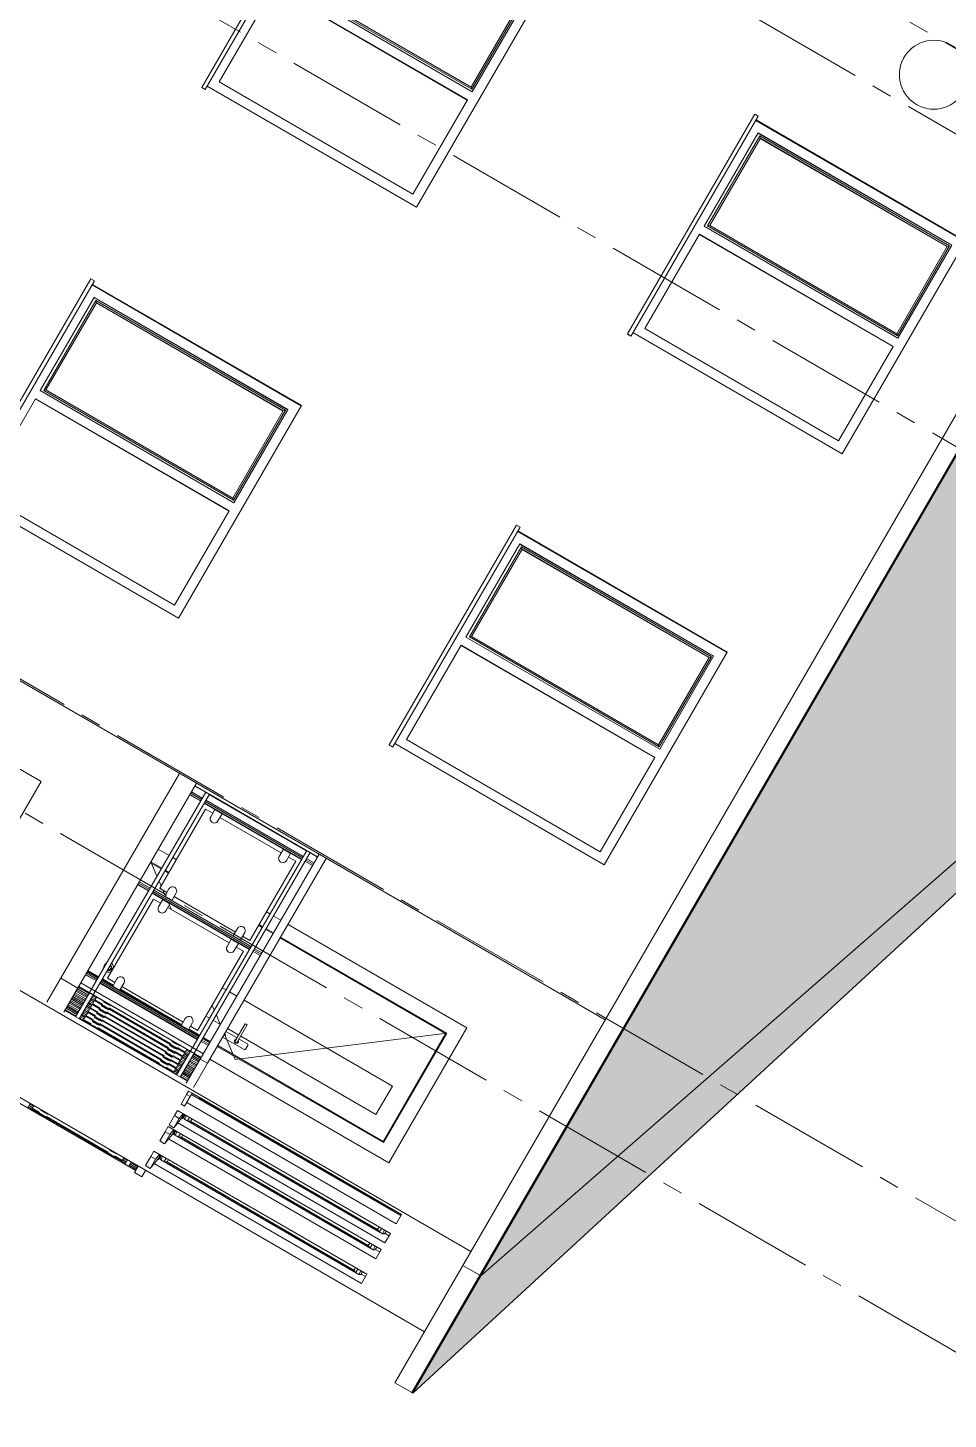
# Model space of a CAD drawing. Header units: millimetres. Extents: x 1373 to 40779, y 1939 to 6439.
# Drawn here: x 4600.5 to 4740.8, y 2396.2 to 2608.4 of the extents above; entities that cross this region are included whole.
import ezdxf

# ---------------------------------------------------------------- set-up
doc = ezdxf.new("R2010")
doc.units = ezdxf.units.MM
doc.linetypes.add('IMPORT-CENTER2', pattern=[112.5, 75, -12.5, 12.5, -12.5])
for name, color, linetype, lineweight in [('A-DOOR', 31, 'Continuous', 18), ('A-DOOR-FRAM', 31, 'Continuous', 18), ('A-FLOR', 192, 'Continuous', 30), ('A-FLOR-HRAL', 11, 'Continuous', 18), ('A-GLAZ', 151, 'Continuous', 18), ('A-ROOF', 132, 'Continuous', 18), ('A-ROOF-PATT', 132, 'Continuous', 18), ('A-WALL', 20, 'Continuous', 9), ('HESAPLAMALAR', 2, 'Continuous', 30), ('S-GRID', 252, 'IMPORT-CENTER2', 5)]:
    doc.layers.add(name, color=color, linetype=linetype, lineweight=lineweight)
doc.layers.add('Çember', color=7, linetype='Continuous')

# ---------------------------------------------------------------- blocks, each defined once
blk = doc.blocks.new('A$C1f4491a2')
at = {"layer": 'A-ROOF-PATT'}
h = blk.add_hatch(dxfattribs=at)
h.set_pattern_fill('FP_119', color=256, style=0, pattern_type=2)
h.set_pattern_definition([(0, (1417.908, 2667.401), (31.777, 9.419), [0.66258, -0.55215, 0.77301, -0.33129, -1.436]), (0, (1417.908, 2667.401), (31.777, 9.419), [-2.319, 0.99388, -0.44172]), (0, (1419.777, 2667.793), (31.777, 9.419), [0.55215, -2.098, 0.44172, -0.66258]), (0, (1418.085, 2666.812), (31.777, 9.419), [0.33129, -3.423]), (18.016, (1417.9084, 2667.40135), (28.02184183, 9.41877813), [29.185, -92.631]), (18.016, (1418.5704, 2667.40135), (28.02184183, 9.41877813), [28.551, -93.265]), (18.016, (1419.1224, 2667.40135), (28.02184183, 9.41877813), [26.647, -95.169]), (18.016, (1418.0854, 2666.81235), (28.02184183, 9.41877813), [29.185, -92.631]), (18.016, (1418.4174, 2666.81235), (28.02184183, 9.41877813), [29.185, -92.631]), (18.016, (1421.2214, 2667.40135), (28.02184183, 9.41877813), [27.916, -93.9])])
h.paths.add_polyline_path([(583.74, 2387.86), (1472.43, 2690.04), (501.08, 2387.86), (580.6, 2387.86)])
h = blk.add_hatch(dxfattribs=at)
h.set_pattern_fill('FP_120', color=256, style=0, pattern_type=2)
h.set_pattern_definition([(0, (1814.931, 2473.292), (63.448, 9.419), [15.226, -12.688, 17.763, -7.613, -32.989]), (0, (1814.931, 2473.292), (63.448, 9.419), [-53.29, 22.838, -10.15]), (0, (1830.104, 2473.684), (63.448, 9.419), [12.688, -48.214, 10.15, -15.226]), (0, (1860.687, 2472.703), (63.448, 9.419), [7.613, -78.666]), (97.621, (1814.931, 2473.292), (-22.82974, 9.41852), [9.107, -28.904]), (97.621, (1830.157, 2473.292), (-22.82974, 9.41852), [8.909, -29.102]), (97.621, (1842.845, 2473.292), (-22.82974, 9.41852), [8.315, -29.696]), (97.621, (1860.687, 2472.703), (-22.82974, 9.41852), [9.107, -28.904]), (97.621, (1868.3, 2472.703), (-22.82974, 9.41852), [9.107, -28.904]), (97.621, (1891.06, 2473.292), (-22.82974, 9.41852), [8.711, -29.3])])
h.paths.add_polyline_path([(1273.17, 2387.86), (1785.24, 2387.86), (1756.07, 2688.03), (1472.43, 2690.04), (583.74, 2387.86), (1174.23, 2387.86)])
at = {"layer": 'A-DOOR'}
for p, q in [((622.83, 2192.24), (701.33, 2295.74)), ((700.83, 2295.24), (624.83, 2295.24)), ((624.83, 2178.68), (624.83, 2295.24)), ((700.83, 2295.24), (700.83, 2178.68)), ((636.83, 2283.24), (636.83, 2187.9)), ((636.83, 2283.24), (656.83, 2283.24)), ((656.83, 2178.68), (656.83, 2283.24)), ((622.83, 2192.24), (632.97, 2178.68)), ((630.83, 2193.77), (630.83, 2178.68)), ((634.16, 2194.43), (631.5, 2194.43)), ((634.83, 2187.91), (634.83, 2193.77)), ((632.84, 2187.94), (632.83, 2187.94)), ((632.83, 2187.94), (632.83, 2187.94)), ((632.83, 2187.94), (632.83, 2187.94)), ((632.83, 2186.54), (632.83, 2186.54)), ((632.83, 2186.54), (632.83, 2186.54)), ((632.83, 2186.54), (632.84, 2186.54)), ((632.85, 2187.94), (632.84, 2187.94)), ((632.84, 2187.94), (632.84, 2187.94)), ((632.84, 2186.54), (632.84, 2186.54)), ((632.84, 2186.54), (632.85, 2186.54)), ((632.86, 2187.94), (632.85, 2187.94)), ((632.85, 2186.54), (632.86, 2186.54)), ((632.87, 2187.94), (632.86, 2187.94)), ((632.86, 2186.54), (632.87, 2186.54)), ((632.88, 2187.94), (632.87, 2187.94)), ((632.87, 2186.54), (632.88, 2186.54)), ((632.9, 2187.94), (632.88, 2187.94)), ((632.88, 2186.54), (632.89, 2186.54)), ((632.89, 2186.54), (632.91, 2186.54)), ((632.91, 2187.94), (632.9, 2187.94)), ((632.93, 2187.94), (632.91, 2187.94)), ((632.91, 2186.54), (632.93, 2186.54)), ((632.95, 2187.94), (632.93, 2187.94)), ((632.93, 2186.54), (632.94, 2186.54)), ((632.94, 2186.54), (632.96, 2186.54)), ((632.97, 2187.94), (632.95, 2187.94)), ((632.96, 2186.54), (632.98, 2186.54)), ((632.99, 2187.94), (632.97, 2187.94)), ((632.98, 2186.54), (633, 2186.54)), ((633.01, 2187.94), (632.99, 2187.94)), ((633, 2186.54), (633.03, 2186.54)), ((633.03, 2187.94), (633.01, 2187.94)), ((633.06, 2187.94), (633.03, 2187.94)), ((633.03, 2186.54), (633.05, 2186.54)), ((633.05, 2186.54), (633.08, 2186.54)), ((633.09, 2187.94), (633.06, 2187.94)), ((633.08, 2186.54), (633.11, 2186.54)), ((633.11, 2187.94), (633.09, 2187.94)), ((633.14, 2187.94), (633.11, 2187.94)), ((633.11, 2186.54), (633.13, 2186.54)), ((633.13, 2186.54), (633.16, 2186.54)), ((633.17, 2187.94), (633.14, 2187.94)), ((633.16, 2186.54), (633.19, 2186.54)), ((633.2, 2187.94), (633.17, 2187.94)), ((633.19, 2186.54), (633.22, 2186.54)), ((633.23, 2187.94), (633.2, 2187.94)), ((633.22, 2186.54), (633.26, 2186.54)), ((633.27, 2187.94), (633.23, 2187.94)), ((633.26, 2186.54), (633.29, 2186.54)), ((633.3, 2187.94), (633.27, 2187.94)), ((633.29, 2186.54), (633.32, 2186.54)), ((633.33, 2187.94), (633.3, 2187.94)), ((633.32, 2186.54), (633.36, 2186.54)), ((633.37, 2187.94), (633.33, 2187.94)), ((633.36, 2186.54), (633.39, 2186.54)), ((633.4, 2187.94), (633.37, 2187.94)), ((633.39, 2186.54), (633.43, 2186.54)), ((633.44, 2187.94), (633.4, 2187.94)), ((633.43, 2186.54), (633.47, 2186.54)), ((633.48, 2187.94), (633.44, 2187.94)), ((633.47, 2186.54), (633.51, 2186.54)), ((633.52, 2187.94), (633.48, 2187.94)), ((633.51, 2186.54), (633.54, 2186.54)), ((633.55, 2187.94), (633.52, 2187.94)), ((633.54, 2186.54), (633.58, 2186.54)), ((633.59, 2187.94), (633.55, 2187.94)), ((633.58, 2186.54), (633.62, 2186.54)), ((633.63, 2187.94), (633.59, 2187.94)), ((633.62, 2186.54), (633.66, 2186.54)), ((633.67, 2187.94), (633.63, 2187.94)), ((633.66, 2186.54), (633.7, 2186.54)), ((633.71, 2187.94), (633.67, 2187.94)), ((633.7, 2186.54), (633.74, 2186.54)), ((633.75, 2187.94), (633.71, 2187.94)), ((633.74, 2186.54), (633.78, 2186.54)), ((633.79, 2187.94), (633.75, 2187.94)), ((633.78, 2186.54), (633.82, 2186.54)), ((633.83, 2187.94), (633.79, 2187.94)), ((633.82, 2186.54), (633.83, 2186.54)), ((644.83, 2187.94), (633.83, 2187.94)), ((633.83, 2186.54), (644.83, 2186.54)), ((634.83, 2178.68), (634.83, 2186.57)), ((636.83, 2186.57), (636.83, 2178.68)), ((644.83, 2187.24), (644.83, 2187.94)), ((644.83, 2186.54), (644.83, 2187.24)), ((624.83, 2168.64), (624.83, 2173.6)), ((636.77, 2173.6), (640.48, 2168.64)), ((636.83, 2173.6), (636.83, 2168.64)), ((656.83, 2168.52), (656.83, 2173.6)), ((700.83, 2173.6), (700.83, 2168.64)), ((624.83, 2158.36), (624.83, 2165.98)), ((636.83, 2165.98), (636.83, 2163.44)), ((642.46, 2165.98), (644.36, 2163.44)), ((656.83, 2163.44), (656.83, 2165.98)), ((700.83, 2165.98), (700.83, 2163.44)), ((624.83, 2110.1), (624.83, 2153.28)), ((624.83, 2097.4), (624.83, 2105.02)), ((682.53, 2112.39), (684.24, 2110.1)), ((685.1, 2108.96), (685.32, 2108.66)), ((687.3, 2106.01), (687.55, 2105.67)), ((688.04, 2105.02), (690.12, 2102.24)), ((691.84, 2099.94), (693.73, 2097.4)), ((700.83, 2099.94), (700.83, 2097.4)), ((624.83, 2087.24), (624.83, 2094.86)), ((695.63, 2094.86), (701.33, 2087.24)), ((700.83, 2094.86), (700.83, 2087.24))]:
    blk.add_line(p, q, dxfattribs=at)
for centre, radius, start, end in [((631.5, 2193.77), 0.668, 90, 180), ((631.5, 2193.77), 0.668, 90, 150), ((634.16, 2193.77), 0.668, 0, 90), ((634.16, 2193.77), 0.668, 30, 90), ((632.83, 2187.24), 1.22, 33.86369, 180), ((632.83, 2187.24), 1.22, 180, 326.13325), ((632.83, 2187.24), 1.22, 195, 225), ((632.83, 2187.24), 1.22, 105, 135), ((632.83, 2187.24), 0.7, 150, 180), ((632.83, 2187.24), 0.7, 180, 210), ((632.83, 2187.24), 1.22, 240, 270), ((632.83, 2187.24), 0.7, 75, 120), ((632.83, 2187.24), 0.7, 240, 285), ((632.83, 2187.24), 1.22, 60, 90), ((632.83, 2187.24), 1.22, 285, 326.13325), ((632.83, 2187.24), 1.22, 33.86369, 45), ((632.83, 2179.07), 0.5, 315, 225), ((632.83, 2097.24), 3, 108.84984, 176.89337), ((632.83, 2097.24), 1.98, 90, 174.85057), ((632.83, 2097.24), 1.5, 90, 173.21177), ((632.83, 2097.24), 1.98, 74.95624, 90), ((632.83, 2097.24), 1.5, 6.78823, 90), ((632.83, 2097.24), 3, 3.10663, 71.15016), ((632.83, 2097.24), 1.98, 29.12526, 59.69802), ((632.83, 2097.24), 3, 234, 270), ((632.83, 2097.24), 3, 270, 306)]:
    blk.add_arc(centre, radius, start, end, dxfattribs=at)
at = {"layer": 'A-DOOR-FRAM'}
for p, q in [((710.33, 2304.74), (615.33, 2304.74)), ((615.33, 2304.74), (615.33, 2178.68)), ((710.33, 2178.68), (710.33, 2304.74)), ((624.33, 2178.68), (624.33, 2295.74)), ((624.33, 2295.74), (701.33, 2295.74)), ((624.83, 2295.24), (624.83, 2178.68)), ((624.83, 2295.24), (700.83, 2295.24)), ((700.83, 2295.24), (700.83, 2178.68)), ((701.33, 2295.74), (701.33, 2178.68)), ((624.33, 2168.64), (624.33, 2173.6)), ((624.83, 2173.6), (624.83, 2168.64)), ((700.83, 2173.6), (700.83, 2168.64)), ((701.33, 2173.6), (701.33, 2168.64)), ((710.33, 2168.64), (710.33, 2173.6)), ((624.33, 2158.36), (624.33, 2165.98)), ((624.83, 2165.98), (624.83, 2158.36)), ((700.83, 2165.98), (700.83, 2163.44)), ((701.33, 2165.98), (701.33, 2163.44)), ((710.33, 2163.44), (710.33, 2165.98)), ((624.33, 2110.1), (624.33, 2153.28)), ((624.83, 2153.28), (624.83, 2110.1)), ((624.33, 2097.4), (624.33, 2105.02)), ((624.83, 2105.02), (624.83, 2097.4)), ((700.83, 2099.94), (700.83, 2097.4)), ((701.33, 2099.94), (701.33, 2097.4)), ((710.33, 2097.4), (710.33, 2099.94)), ((624.33, 2087.24), (624.33, 2094.86)), ((624.83, 2094.86), (624.83, 2087.24)), ((700.83, 2094.86), (700.83, 2087.24)), ((701.33, 2094.86), (701.33, 2087.24)), ((710.33, 2087.24), (710.33, 2094.86)), ((710.33, 2004.74), (615.33, 2004.74)), ((710.33, 1878.68), (710.33, 2004.74))]:
    blk.add_line(p, q, dxfattribs=at)
at = {"layer": 'A-FLOR', "color": 1, "lineweight": 20}
for p, q in [((595.5, 2087.24), (756.83, 2087.24)), ((612.41, 2087.24), (612.41, 2075.24)), ((756.83, 2075.24), (595.5, 2075.24))]:
    blk.add_line(p, q, dxfattribs=at)
at = {"layer": 'A-FLOR-HRAL'}
for p, q in [((532.41, 2178.68), (536.91, 2178.68)), ((532.41, 2178.68), (532.41, 2173.6)), ((532.41, 2173.6), (536.91, 2173.6)), ((533.79, 2173.6), (533.79, 2087.24)), ((534.55, 2168.64), (534.55, 2173.6)), ((534.63, 2173.6), (534.63, 2168.64)), ((536.54, 2168.64), (536.54, 2173.6)), ((595.41, 2178.68), (612.41, 2178.68)), ((595.41, 2173.6), (612.41, 2173.6)), ((596.72, 2173.6), (596.72, 2087.24)), ((597.12, 2168.64), (597.12, 2173.6)), ((597.2, 2173.6), (597.2, 2168.64)), ((599.1, 2168.64), (599.1, 2173.6)), ((599.26, 2168.64), (599.26, 2173.6)), ((599.88, 2168.64), (599.88, 2173.6)), ((599.96, 2173.6), (599.96, 2168.64)), ((601.86, 2168.64), (601.86, 2173.6)), ((602.64, 2168.64), (602.64, 2173.6)), ((602.72, 2173.6), (602.72, 2168.64)), ((604.62, 2168.64), (604.62, 2173.6)), ((605.4, 2168.64), (605.4, 2173.6)), ((605.48, 2173.6), (605.48, 2168.64)), ((607.39, 2168.64), (607.39, 2173.6)), ((608.16, 2168.64), (608.16, 2173.6)), ((608.24, 2173.6), (608.24, 2168.64)), ((610.15, 2168.64), (610.15, 2173.6)), ((610.92, 2168.64), (610.92, 2173.6)), ((611, 2173.6), (611, 2168.64)), ((612.41, 2178.68), (756.83, 2178.68)), ((612.41, 2178.68), (612.41, 2173.6)), ((612.41, 2173.6), (756.83, 2173.6)), ((612.91, 2168.64), (612.91, 2173.6)), ((613.45, 2087.24), (613.45, 2173.6)), ((613.57, 2173.6), (613.57, 2087.24)), ((616.11, 2087.24), (616.11, 2173.6)), ((621.88, 2168.64), (621.88, 2173.6)), ((621.96, 2168.64), (621.96, 2173.6)), ((623.86, 2173.6), (623.86, 2168.64)), ((685.32, 2168.64), (685.32, 2173.6)), ((685.4, 2168.64), (685.4, 2173.6)), ((687.3, 2173.6), (687.3, 2168.64)), ((748.76, 2168.64), (748.76, 2173.6)), ((748.84, 2168.64), (748.84, 2173.6)), ((750.74, 2173.6), (750.74, 2168.64)), ((754.84, 2168.64), (754.84, 2173.6)), ((755.01, 2087.24), (755.01, 2173.6)), ((533.74, 2168.52), (536.91, 2168.52)), ((533.74, 2168.52), (533.74, 2165.98)), ((533.74, 2165.98), (536.91, 2165.98)), ((534.55, 2158.36), (534.55, 2165.98)), ((534.63, 2165.98), (534.63, 2158.36)), ((536.54, 2163.44), (536.54, 2165.98)), ((596.68, 2168.52), (613.58, 2168.52)), ((596.68, 2165.98), (613.59, 2165.98)), ((597.12, 2158.36), (597.12, 2165.98)), ((597.2, 2165.98), (597.2, 2158.36)), ((599.1, 2163.44), (599.1, 2165.98)), ((599.26, 2163.44), (599.26, 2165.98)), ((599.88, 2158.36), (599.88, 2165.98)), ((599.96, 2165.98), (599.96, 2158.36)), ((601.86, 2163.44), (601.86, 2165.98)), ((602.64, 2158.36), (602.64, 2165.98)), ((602.72, 2165.98), (602.72, 2158.36)), ((604.62, 2163.44), (604.62, 2165.98)), ((605.4, 2158.36), (605.4, 2165.98)), ((605.48, 2165.98), (605.48, 2158.36)), ((607.39, 2163.44), (607.39, 2165.98)), ((608.16, 2158.36), (608.16, 2165.98)), ((608.24, 2165.98), (608.24, 2158.36)), ((610.15, 2163.44), (610.15, 2165.98)), ((610.92, 2158.36), (610.92, 2165.98)), ((611, 2165.98), (611, 2158.36)), ((612.91, 2163.44), (612.91, 2165.98)), ((613.62, 2168.52), (755.01, 2168.52)), ((613.62, 2168.52), (613.62, 2165.98)), ((613.62, 2165.98), (755.01, 2165.98)), ((621.88, 2097.4), (621.88, 2165.98)), ((621.96, 2097.4), (621.96, 2165.98)), ((623.86, 2165.98), (623.86, 2097.4)), ((685.32, 2097.4), (685.32, 2165.98)), ((685.4, 2097.4), (685.4, 2165.98)), ((687.3, 2165.98), (687.3, 2097.4)), ((748.76, 2097.4), (748.76, 2165.98)), ((748.84, 2097.4), (748.84, 2165.98)), ((750.74, 2165.98), (750.74, 2097.4)), ((754.84, 2097.4), (754.84, 2165.98)), ((534.55, 2158.36), (534.33, 2158.36)), ((534.33, 2158.36), (534.33, 2153.28)), ((535.29, 2158.36), (534.55, 2158.36)), ((534.63, 2157.62), (534.63, 2157.27)), ((536.91, 2163.44), (535.07, 2163.44)), ((535.07, 2163.44), (535.07, 2158.36)), ((536.91, 2158.36), (536.76, 2158.36)), ((597.12, 2158.36), (596.9, 2158.36)), ((596.9, 2158.36), (596.9, 2153.28)), ((597.86, 2158.36), (597.12, 2158.36)), ((597.2, 2157.62), (597.2, 2157.27)), ((599.88, 2163.44), (597.64, 2163.44)), ((597.64, 2163.44), (597.64, 2158.36)), ((599.55, 2158.36), (599.33, 2158.36)), ((599.55, 2153.28), (599.55, 2158.36)), ((599.88, 2158.36), (599.66, 2158.36)), ((599.66, 2158.36), (599.66, 2153.28)), ((600.62, 2158.36), (599.88, 2158.36)), ((599.96, 2157.62), (599.96, 2157.27)), ((602.64, 2163.44), (600.4, 2163.44)), ((600.4, 2163.44), (600.4, 2158.36)), ((602.31, 2158.36), (602.09, 2158.36)), ((602.31, 2153.28), (602.31, 2158.36)), ((602.64, 2158.36), (602.42, 2158.36)), ((602.42, 2158.36), (602.42, 2153.28)), ((603.38, 2158.36), (602.64, 2158.36)), ((602.72, 2157.62), (602.72, 2157.27)), ((605.34, 2163.44), (603.16, 2163.44)), ((603.16, 2163.44), (603.16, 2158.36)), ((605.07, 2158.36), (604.85, 2158.36)), ((605.07, 2153.28), (605.07, 2158.36)), ((605.4, 2158.36), (605.18, 2158.36)), ((605.18, 2158.36), (605.18, 2153.28)), ((606.14, 2158.36), (605.4, 2158.36)), ((605.48, 2157.62), (605.48, 2157.27)), ((608.16, 2163.44), (605.92, 2163.44)), ((605.92, 2163.44), (605.92, 2158.36)), ((607.83, 2158.36), (607.61, 2158.36)), ((607.83, 2153.28), (607.83, 2158.36)), ((608.16, 2158.36), (607.94, 2158.36)), ((607.94, 2158.36), (607.94, 2153.28)), ((608.91, 2158.36), (608.16, 2158.36)), ((608.24, 2157.62), (608.24, 2157.27)), ((610.92, 2163.44), (608.68, 2163.44)), ((608.68, 2163.44), (608.68, 2158.36)), ((610.59, 2158.36), (610.37, 2158.36)), ((610.59, 2153.28), (610.59, 2158.36)), ((610.92, 2158.36), (610.7, 2158.36)), ((610.7, 2158.36), (610.7, 2153.28)), ((611.67, 2158.36), (610.92, 2158.36)), ((611, 2157.62), (611, 2157.27)), ((613.59, 2163.44), (611.45, 2163.44)), ((611.45, 2163.44), (611.45, 2158.36)), ((613.35, 2158.36), (613.13, 2158.36)), ((613.35, 2153.28), (613.35, 2158.36)), ((613.57, 2158.36), (613.35, 2158.36)), ((624.11, 2153.28), (624.11, 2158.36)), ((624.11, 2158.36), (624.19, 2158.36)), ((629.27, 2158.36), (624.19, 2158.36)), ((624.19, 2158.36), (624.19, 2153.28)), ((626.68, 2158.36), (626.68, 2163.44)), ((626.68, 2163.44), (626.7, 2163.44)), ((682.53, 2163.44), (626.7, 2163.44)), ((626.7, 2163.44), (626.7, 2158.36)), ((680.02, 2158.36), (679.94, 2158.36)), ((685.1, 2158.36), (680.02, 2158.36)), ((682.53, 2158.36), (682.53, 2163.44)), ((685.1, 2153.28), (685.1, 2158.36)), ((687.55, 2153.28), (687.55, 2158.36)), ((687.55, 2158.36), (687.63, 2158.36)), ((692.71, 2158.36), (687.63, 2158.36)), ((687.63, 2158.36), (687.63, 2153.28)), ((690.12, 2158.36), (690.12, 2163.44)), ((690.12, 2163.44), (690.14, 2163.44)), ((745.97, 2163.44), (690.14, 2163.44)), ((690.14, 2163.44), (690.14, 2158.36)), ((743.46, 2158.36), (743.38, 2158.36)), ((748.54, 2158.36), (743.46, 2158.36)), ((745.97, 2158.36), (745.97, 2163.44)), ((748.54, 2153.28), (748.54, 2158.36)), ((534.33, 2153.28), (534.55, 2153.28)), ((534.55, 2110.1), (534.55, 2153.28)), ((534.55, 2153.28), (535.29, 2153.28)), ((534.63, 2153.28), (534.63, 2110.1)), ((535.07, 2153.28), (535.07, 2110.1)), ((536.76, 2153.28), (536.91, 2153.28)), ((596.9, 2153.28), (597.12, 2153.28)), ((597.12, 2110.1), (597.12, 2153.28)), ((597.12, 2153.28), (597.86, 2153.28)), ((597.2, 2153.28), (597.2, 2110.1)), ((597.64, 2153.28), (597.64, 2110.1)), ((599.33, 2153.28), (599.55, 2153.28)), ((599.66, 2153.28), (599.88, 2153.28)), ((599.88, 2110.1), (599.88, 2153.28)), ((599.88, 2153.28), (600.62, 2153.28)), ((599.96, 2153.28), (599.96, 2110.1)), ((600.4, 2153.28), (600.4, 2110.1)), ((602.09, 2153.28), (602.31, 2153.28)), ((602.42, 2153.28), (602.64, 2153.28)), ((602.64, 2110.1), (602.64, 2153.28)), ((602.64, 2153.28), (603.38, 2153.28)), ((602.72, 2153.28), (602.72, 2110.1)), ((603.16, 2153.28), (603.16, 2110.1)), ((604.85, 2153.28), (605.07, 2153.28)), ((605.18, 2153.28), (605.4, 2153.28)), ((605.4, 2110.1), (605.4, 2153.28)), ((605.4, 2153.28), (606.14, 2153.28)), ((605.48, 2153.28), (605.48, 2110.1)), ((605.92, 2153.28), (605.92, 2110.1)), ((607.61, 2153.28), (607.83, 2153.28)), ((607.94, 2153.28), (608.16, 2153.28)), ((608.16, 2110.1), (608.16, 2153.28)), ((608.16, 2153.28), (608.91, 2153.28)), ((608.24, 2153.28), (608.24, 2110.1)), ((608.68, 2153.28), (608.68, 2110.1)), ((610.37, 2153.28), (610.59, 2153.28)), ((610.7, 2153.28), (610.92, 2153.28)), ((610.92, 2110.1), (610.92, 2153.28)), ((610.92, 2153.28), (611.67, 2153.28)), ((611, 2153.28), (611, 2110.1)), ((611.45, 2153.28), (611.45, 2110.1)), ((613.13, 2153.28), (613.35, 2153.28)), ((613.57, 2153.28), (613.35, 2153.28)), ((624.11, 2153.28), (624.19, 2153.28)), ((624.19, 2153.28), (629.27, 2153.28)), ((626.68, 2110.1), (626.68, 2153.28)), ((626.7, 2153.28), (626.7, 2110.1)), ((679.94, 2153.28), (680.02, 2153.28)), ((680.02, 2153.28), (685.1, 2153.28)), ((682.53, 2110.1), (682.53, 2153.28)), ((687.55, 2153.28), (687.63, 2153.28)), ((687.63, 2153.28), (692.71, 2153.28)), ((690.12, 2110.1), (690.12, 2153.28)), ((690.14, 2153.28), (690.14, 2110.1)), ((743.38, 2153.28), (743.46, 2153.28)), ((743.46, 2153.28), (748.54, 2153.28)), ((745.97, 2110.1), (745.97, 2153.28)), ((534.55, 2110.1), (534.33, 2110.1)), ((534.33, 2110.1), (534.33, 2105.02)), ((534.33, 2105.02), (534.55, 2105.02)), ((535.29, 2110.1), (534.55, 2110.1)), ((534.55, 2097.4), (534.55, 2105.02)), ((534.55, 2105.02), (535.29, 2105.02)), ((534.63, 2109.36), (534.63, 2108.65)), ((534.63, 2106.18), (534.63, 2105.77)), ((534.63, 2105.02), (534.63, 2097.4)), ((535.07, 2105.02), (535.07, 2099.94)), ((536.91, 2110.1), (536.76, 2110.1)), ((536.76, 2105.02), (536.91, 2105.02)), ((597.12, 2110.1), (596.9, 2110.1)), ((596.9, 2110.1), (596.9, 2105.02)), ((596.9, 2105.02), (597.12, 2105.02)), ((597.86, 2110.1), (597.12, 2110.1)), ((597.12, 2097.4), (597.12, 2105.02)), ((597.12, 2105.02), (597.86, 2105.02)), ((597.2, 2109.36), (597.2, 2108.65)), ((597.2, 2106.18), (597.2, 2105.77)), ((597.2, 2105.02), (597.2, 2097.4)), ((597.64, 2105.02), (597.64, 2099.94)), ((599.55, 2110.1), (599.33, 2110.1)), ((599.33, 2105.02), (599.55, 2105.02)), ((599.55, 2105.02), (599.55, 2110.1)), ((599.88, 2110.1), (599.66, 2110.1)), ((599.66, 2110.1), (599.66, 2105.02)), ((599.66, 2105.02), (599.88, 2105.02)), ((600.62, 2110.1), (599.88, 2110.1)), ((599.88, 2097.4), (599.88, 2105.02)), ((599.88, 2105.02), (600.62, 2105.02)), ((599.96, 2109.36), (599.96, 2108.65)), ((599.96, 2106.18), (599.96, 2105.77)), ((599.96, 2105.02), (599.96, 2097.4)), ((600.4, 2105.02), (600.4, 2099.94)), ((602.31, 2110.1), (602.09, 2110.1)), ((602.09, 2105.02), (602.31, 2105.02)), ((602.31, 2105.02), (602.31, 2110.1)), ((602.64, 2110.1), (602.42, 2110.1)), ((602.42, 2110.1), (602.42, 2105.02)), ((602.42, 2105.02), (602.64, 2105.02)), ((603.38, 2110.1), (602.64, 2110.1)), ((602.64, 2097.4), (602.64, 2105.02)), ((602.64, 2105.02), (603.38, 2105.02)), ((602.72, 2109.36), (602.72, 2108.65)), ((602.72, 2106.18), (602.72, 2105.77)), ((602.72, 2105.02), (602.72, 2097.4)), ((603.16, 2105.02), (603.16, 2099.94)), ((605.07, 2110.1), (604.85, 2110.1)), ((604.85, 2105.02), (605.07, 2105.02)), ((605.07, 2105.02), (605.07, 2110.1)), ((605.4, 2110.1), (605.18, 2110.1)), ((605.18, 2110.1), (605.18, 2105.02)), ((605.18, 2105.02), (605.4, 2105.02)), ((606.14, 2110.1), (605.4, 2110.1)), ((605.4, 2097.4), (605.4, 2105.02)), ((605.4, 2105.02), (606.14, 2105.02)), ((605.48, 2109.36), (605.48, 2108.65)), ((605.48, 2106.18), (605.48, 2105.77)), ((605.48, 2105.02), (605.48, 2097.4)), ((605.92, 2105.02), (605.92, 2099.94)), ((607.83, 2110.1), (607.61, 2110.1)), ((607.61, 2105.02), (607.83, 2105.02)), ((607.83, 2105.02), (607.83, 2110.1)), ((608.16, 2110.1), (607.94, 2110.1)), ((607.94, 2110.1), (607.94, 2105.02)), ((607.94, 2105.02), (608.16, 2105.02)), ((608.91, 2110.1), (608.16, 2110.1)), ((608.16, 2097.4), (608.16, 2105.02)), ((608.16, 2105.02), (608.91, 2105.02)), ((608.24, 2109.36), (608.24, 2108.65)), ((608.24, 2106.18), (608.24, 2105.77)), ((608.24, 2105.02), (608.24, 2097.4)), ((608.68, 2105.02), (608.68, 2099.94)), ((610.59, 2110.1), (610.37, 2110.1)), ((610.37, 2105.02), (610.59, 2105.02)), ((610.59, 2105.02), (610.59, 2110.1)), ((610.92, 2110.1), (610.7, 2110.1)), ((610.7, 2110.1), (610.7, 2105.02)), ((610.7, 2105.02), (610.92, 2105.02)), ((611.67, 2110.1), (610.92, 2110.1)), ((610.92, 2097.4), (610.92, 2105.02)), ((610.92, 2105.02), (611.67, 2105.02)), ((611, 2109.36), (611, 2108.65)), ((611, 2106.18), (611, 2105.77)), ((611, 2105.02), (611, 2097.4)), ((611.45, 2105.02), (611.45, 2099.94)), ((613.35, 2110.1), (613.13, 2110.1)), ((613.13, 2105.02), (613.35, 2105.02)), ((613.35, 2105.02), (613.35, 2110.1)), ((613.57, 2110.1), (613.35, 2110.1)), ((613.57, 2105.02), (613.35, 2105.02)), ((624.11, 2105.02), (624.11, 2110.1)), ((624.11, 2110.1), (624.19, 2110.1)), ((624.11, 2105.02), (624.19, 2105.02)), ((629.27, 2110.1), (624.19, 2110.1)), ((624.19, 2110.1), (624.19, 2105.02)), ((624.19, 2105.02), (629.27, 2105.02)), ((626.68, 2099.94), (626.68, 2105.02)), ((626.7, 2105.02), (626.7, 2099.94)), ((680.02, 2110.1), (679.94, 2110.1)), ((679.94, 2105.02), (680.02, 2105.02)), ((685.1, 2110.1), (680.02, 2110.1)), ((680.02, 2105.02), (685.1, 2105.02)), ((682.53, 2099.94), (682.53, 2105.02)), ((685.1, 2105.02), (685.1, 2110.1)), ((687.55, 2105.02), (687.55, 2110.1)), ((687.55, 2110.1), (687.63, 2110.1)), ((687.55, 2105.02), (687.63, 2105.02)), ((692.71, 2110.1), (687.63, 2110.1)), ((687.63, 2110.1), (687.63, 2105.02)), ((687.63, 2105.02), (692.71, 2105.02)), ((690.12, 2099.94), (690.12, 2105.02)), ((690.14, 2105.02), (690.14, 2099.94)), ((743.46, 2110.1), (743.38, 2110.1)), ((743.38, 2105.02), (743.46, 2105.02)), ((748.54, 2110.1), (743.46, 2110.1)), ((743.46, 2105.02), (748.54, 2105.02)), ((745.97, 2099.94), (745.97, 2105.02)), ((748.54, 2105.02), (748.54, 2110.1)), ((533.74, 2097.4), (536.91, 2097.4)), ((535.07, 2099.94), (536.91, 2099.94)), ((536.54, 2097.4), (536.54, 2099.94)), ((596.68, 2097.4), (613.57, 2097.4)), ((597.64, 2099.94), (599.88, 2099.94)), ((599.1, 2097.4), (599.1, 2099.94)), ((599.26, 2097.4), (599.26, 2099.94)), ((600.4, 2099.94), (602.64, 2099.94)), ((601.86, 2097.4), (601.86, 2099.94)), ((603.16, 2099.94), (605.34, 2099.94)), ((604.62, 2097.4), (604.62, 2099.94)), ((605.92, 2099.94), (608.16, 2099.94)), ((607.39, 2097.4), (607.39, 2099.94)), ((608.68, 2099.94), (610.92, 2099.94)), ((610.15, 2097.4), (610.15, 2099.94)), ((611.45, 2099.94), (613.57, 2099.94)), ((612.91, 2097.4), (612.91, 2099.94)), ((613.62, 2097.4), (755.01, 2097.4)), ((613.62, 2097.4), (613.62, 2094.86)), ((626.68, 2099.94), (626.7, 2099.94)), ((626.7, 2099.94), (682.53, 2099.94)), ((690.12, 2099.94), (690.14, 2099.94)), ((690.14, 2099.94), (745.97, 2099.94)), ((596.68, 2094.86), (613.57, 2094.86)), ((597.12, 2087.24), (597.12, 2094.86)), ((597.2, 2094.86), (597.2, 2087.24)), ((599.1, 2087.24), (599.1, 2094.86)), ((599.26, 2087.24), (599.26, 2094.86)), ((599.88, 2087.24), (599.88, 2094.86)), ((599.96, 2094.86), (599.96, 2087.24)), ((601.86, 2087.24), (601.86, 2094.86)), ((602.64, 2087.24), (602.64, 2094.86)), ((602.72, 2094.86), (602.72, 2087.24)), ((604.62, 2087.24), (604.62, 2094.86)), ((605.4, 2087.24), (605.4, 2094.86)), ((605.48, 2094.86), (605.48, 2087.24)), ((607.39, 2087.24), (607.39, 2094.86)), ((608.16, 2087.24), (608.16, 2094.86)), ((608.24, 2094.86), (608.24, 2087.24)), ((610.15, 2087.24), (610.15, 2094.86)), ((610.92, 2087.24), (610.92, 2094.86)), ((611, 2094.86), (611, 2087.24)), ((612.91, 2087.24), (612.91, 2094.86)), ((613.62, 2094.86), (755.01, 2094.86)), ((621.88, 2087.24), (621.88, 2094.86)), ((621.96, 2087.24), (621.96, 2094.86)), ((623.86, 2094.86), (623.86, 2087.24)), ((685.32, 2087.24), (685.32, 2094.86)), ((685.4, 2087.24), (685.4, 2094.86)), ((687.3, 2094.86), (687.3, 2087.24)), ((748.76, 2087.24), (748.76, 2094.86)), ((748.84, 2087.24), (748.84, 2094.86)), ((750.74, 2094.86), (750.74, 2087.24)), ((754.84, 2087.24), (754.84, 2094.86))]:
    blk.add_line(p, q, dxfattribs=at)
at = {"layer": 'A-FLOR-HRAL', "linetype": 'Continuous'}
for p, q in [((535.58, 2168.56), (535.58, 2173.6)), ((598.15, 2168.52), (598.15, 2173.6)), ((600.91, 2168.52), (600.91, 2173.6)), ((603.67, 2168.52), (603.67, 2173.6)), ((606.43, 2168.52), (606.43, 2173.6)), ((609.19, 2168.52), (609.19, 2173.6)), ((611.96, 2168.52), (611.96, 2173.6)), ((622.91, 2168.58), (622.91, 2173.6)), ((686.35, 2168.58), (686.35, 2173.6)), ((749.79, 2168.58), (749.79, 2173.6)), ((754.93, 2168.52), (754.93, 2173.6)), ((535.58, 2163.44), (535.58, 2165.98)), ((598.15, 2163.44), (598.15, 2165.98)), ((600.91, 2163.44), (600.91, 2165.98)), ((603.67, 2163.44), (603.67, 2165.98)), ((606.43, 2163.44), (606.43, 2165.98)), ((609.19, 2163.44), (609.19, 2165.98)), ((611.96, 2163.44), (611.96, 2165.98)), ((621.92, 2168.58), (621.92, 2168.64)), ((622.91, 2097.4), (622.91, 2165.98)), ((686.35, 2097.4), (686.35, 2165.98)), ((748.8, 2168.58), (748.8, 2168.64)), ((749.79, 2097.4), (749.79, 2165.98)), ((754.93, 2097.4), (754.93, 2165.98)), ((602.68, 2158.36), (602.68, 2158.36)), ((605.44, 2158.36), (605.44, 2158.36)), ((534.59, 2153.53), (534.59, 2153.54)), ((597.16, 2153.54), (597.16, 2153.55)), ((599.92, 2153.54), (599.92, 2153.55)), ((602.68, 2153.54), (602.68, 2153.55)), ((605.44, 2153.53), (605.44, 2153.54)), ((608.2, 2153.54), (608.2, 2153.54)), ((610.96, 2153.54), (610.96, 2153.55)), ((624.15, 2153.28), (624.15, 2153.78)), ((687.59, 2105.02), (687.59, 2107.58)), ((534.59, 2097.4), (534.59, 2101.23)), ((535.58, 2097.4), (535.58, 2099.94)), ((597.16, 2097.4), (597.16, 2101.21)), ((598.15, 2097.4), (598.15, 2099.94)), ((599.92, 2097.4), (599.92, 2098.66)), ((600.91, 2097.4), (600.91, 2099.94)), ((603.67, 2097.4), (603.67, 2099.94)), ((606.43, 2097.4), (606.43, 2099.94)), ((609.19, 2097.4), (609.19, 2099.94)), ((611.96, 2097.4), (611.96, 2099.94)), ((621.92, 2097.4), (621.92, 2102.75)), ((685.36, 2097.4), (685.36, 2101.23)), ((597.16, 2087.24), (597.16, 2091.05)), ((598.15, 2087.24), (598.15, 2094.86)), ((599.92, 2087.27), (599.92, 2091.06)), ((600.91, 2087.24), (600.91, 2094.86)), ((603.67, 2087.24), (603.67, 2094.86)), ((605.44, 2087.24), (605.44, 2089.86)), ((606.43, 2087.24), (606.43, 2094.86)), ((609.19, 2087.24), (609.19, 2094.86)), ((610.96, 2087.24), (610.96, 2091.03)), ((611.96, 2087.24), (611.96, 2094.86)), ((622.91, 2087.24), (622.91, 2094.86)), ((686.35, 2087.24), (686.35, 2094.86)), ((748.8, 2087.24), (748.8, 2091.06)), ((749.79, 2087.24), (749.79, 2094.86)), ((754.93, 2087.24), (754.93, 2096.13))]:
    blk.add_line(p, q, dxfattribs=at)
at = {"layer": 'A-FLOR-HRAL'}
for centre, ratio, start_param, end_param in [((534.55, 2155.82), 0.043477, 3.141593, 6.283185), ((536.76, 2155.82), 0.043477, 0, 3.141593), ((597.12, 2155.82), 0.043477, 3.141593, 6.283185), ((599.33, 2155.82), 0.043477, 0, 3.141593), ((599.88, 2155.82), 0.043477, 3.141593, 6.283185), ((602.09, 2155.82), 0.043477, 0, 3.141593), ((602.64, 2155.82), 0.043477, 3.141593, 6.283185), ((604.85, 2155.82), 0.043477, 0, 3.141593), ((605.4, 2155.82), 0.043477, 3.141593, 6.283185), ((607.61, 2155.82), 0.043477, 0, 3.141593), ((608.16, 2155.82), 0.043477, 3.141593, 6.283185), ((610.37, 2155.82), 0.043477, 0, 3.141593), ((610.92, 2155.82), 0.043477, 3.141593, 6.283185), ((613.13, 2155.82), 0.043477, 0, 3.141593), ((629.27, 2155.82), 0.999054, 3.141593, 6.283185), ((680.02, 2155.82), 0.999054, 0, 3.141593), ((692.71, 2155.82), 0.999054, 3.141593, 6.283185), ((743.46, 2155.82), 0.999054, 0, 3.141593), ((534.55, 2107.56), 0.043477, 3.141593, 6.283185), ((536.76, 2107.56), 0.043477, 0, 3.141593), ((597.12, 2107.56), 0.043477, 3.141593, 6.283185), ((599.33, 2107.56), 0.043477, 0, 3.141593), ((599.88, 2107.56), 0.043477, 3.141593, 6.283185), ((602.09, 2107.56), 0.043477, 0, 3.141593), ((602.64, 2107.56), 0.043477, 3.141593, 6.283185), ((604.85, 2107.56), 0.043477, 0, 3.141593), ((605.4, 2107.56), 0.043477, 3.141593, 6.283185), ((607.61, 2107.56), 0.043477, 0, 3.141593), ((608.16, 2107.56), 0.043477, 3.141593, 6.283185), ((610.37, 2107.56), 0.043477, 0, 3.141593), ((610.92, 2107.56), 0.043477, 3.141593, 6.283185), ((613.13, 2107.56), 0.043477, 0, 3.141593), ((629.27, 2107.56), 0.999054, 3.141593, 6.283185), ((680.02, 2107.56), 0.999054, 0, 3.141593), ((692.71, 2107.56), 0.999054, 3.141593, 6.283185), ((743.46, 2107.56), 0.999054, 0, 3.141593)]:
    blk.add_ellipse(centre, major_axis=(0, 2.54), ratio=ratio, start_param=start_param, end_param=end_param, dxfattribs=at)
at = {"layer": 'A-GLAZ'}
for p, q in [((548.16, 2327.24), (548.16, 2324.24)), ((565.55, 2327.24), (565.55, 2324.24)), ((576.85, 2327.24), (576.85, 2324.24)), ((591.03, 2327.24), (591.03, 2179.74)), ((987.99, 2179.74), (987.99, 2327.24)), ((1277.71, 2179.74), (1277.71, 2327.24)), ((547.18, 2323.16), (547.71, 2324.24)), ((547.18, 2183.62), (547.18, 2323.16)), ((549.68, 2323.16), (547.18, 2323.16)), ((547.93, 2319.24), (547.28, 2320.99)), ((547.28, 2320.99), (547.28, 2185.8)), ((549.68, 2320.99), (547.28, 2320.99)), ((547.71, 2324.24), (549.68, 2324.24)), ((547.93, 2319.24), (547.93, 2187.54)), ((549.68, 2319.24), (547.93, 2319.24)), ((564.57, 2323.16), (565.1, 2324.24)), ((564.57, 2183.62), (564.57, 2323.16)), ((567.08, 2323.16), (564.57, 2323.16)), ((565.32, 2319.24), (564.67, 2320.99)), ((564.67, 2320.99), (564.67, 2185.8)), ((567.08, 2320.99), (564.67, 2320.99)), ((565.1, 2324.24), (567.08, 2324.24)), ((565.32, 2319.24), (565.32, 2187.54)), ((567.08, 2319.24), (565.32, 2319.24)), ((575.88, 2323.16), (576.41, 2324.24)), ((575.88, 2183.62), (575.88, 2323.16)), ((578.38, 2323.16), (575.88, 2323.16)), ((576.62, 2319.24), (575.97, 2320.99)), ((575.97, 2320.99), (575.97, 2185.8)), ((578.38, 2320.99), (575.97, 2320.99)), ((576.41, 2324.24), (578.38, 2324.24)), ((576.62, 2319.24), (576.62, 2187.54)), ((578.38, 2319.24), (576.62, 2319.24)), ((591.29, 2184.74), (591.29, 2321.24)), ((591.29, 2321.24), (591.86, 2321.24)), ((844.12, 2184.74), (844.12, 2321.24)), ((844.12, 2321.24), (910.56, 2321.24)), ((910.48, 2184.74), (910.48, 2321.24)), ((910.56, 2321.24), (910.56, 2184.74)), ((916.36, 2184.74), (916.36, 2321.24)), ((916.36, 2321.24), (981.99, 2321.24)), ((917.46, 2320.26), (917.46, 2186.53)), ((917.46, 2320.26), (980.93, 2320.26)), ((918.41, 2319.24), (917.46, 2320.26)), ((918.41, 2187.54), (918.41, 2319.24)), ((918.41, 2319.24), (979.85, 2319.24)), ((979.79, 2319.24), (979.79, 2187.54)), ((980.93, 2320.26), (979.85, 2319.24)), ((979.85, 2319.24), (979.85, 2187.54)), ((980.93, 2186.53), (980.93, 2320.26)), ((981.92, 2184.74), (981.92, 2321.24)), ((981.99, 2321.24), (981.99, 2184.74)), ((1133.85, 2184.74), (1133.85, 2321.24)), ((1133.85, 2321.24), (1200.29, 2321.24)), ((1200.21, 2184.74), (1200.21, 2321.24)), ((1200.29, 2321.24), (1200.29, 2184.74)), ((1206.08, 2184.74), (1206.08, 2321.24)), ((1206.08, 2321.24), (1271.72, 2321.24)), ((1207.19, 2320.26), (1207.19, 2186.53)), ((1207.19, 2320.26), (1270.66, 2320.26)), ((1208.14, 2319.24), (1207.19, 2320.26)), ((1208.14, 2187.54), (1208.14, 2319.24)), ((1208.14, 2319.24), (1269.58, 2319.24)), ((1269.52, 2319.24), (1269.52, 2187.54)), ((1270.66, 2320.26), (1269.58, 2319.24)), ((1269.58, 2319.24), (1269.58, 2187.54)), ((1270.66, 2186.53), (1270.66, 2320.26)), ((1271.64, 2184.74), (1271.64, 2321.24)), ((1271.72, 2321.24), (1271.72, 2184.74)), ((539.42, 2180.62), (546.66, 2181.72)), ((549.68, 2181.19), (545.94, 2180.62)), ((546.66, 2182.21), (548.16, 2182.34)), ((546.66, 2181.72), (546.66, 2182.21)), ((549.68, 2182.21), (546.66, 2182.21)), ((549.68, 2181.72), (546.66, 2181.72)), ((549.68, 2183.62), (547.18, 2183.62)), ((547.18, 2183.62), (547.71, 2182.54)), ((547.93, 2187.54), (547.28, 2185.8)), ((547.28, 2185.8), (549.68, 2185.8)), ((549.68, 2182.54), (547.71, 2182.54)), ((547.93, 2187.54), (549.68, 2187.54)), ((548.16, 2182.54), (548.16, 2182.34)), ((548.16, 2182.34), (549.68, 2182.34)), ((556.81, 2180.62), (564.05, 2181.72)), ((567.08, 2181.19), (563.33, 2180.62)), ((564.05, 2182.21), (565.55, 2182.34)), ((564.05, 2181.72), (564.05, 2182.21)), ((567.08, 2182.21), (564.05, 2182.21)), ((567.08, 2181.72), (564.05, 2181.72)), ((567.08, 2183.62), (564.57, 2183.62)), ((564.57, 2183.62), (565.1, 2182.54)), ((565.32, 2187.54), (564.67, 2185.8)), ((564.67, 2185.8), (567.08, 2185.8)), ((567.08, 2182.54), (565.1, 2182.54)), ((565.32, 2187.54), (567.08, 2187.54)), ((565.55, 2182.54), (565.55, 2182.34)), ((565.55, 2182.34), (567.08, 2182.34)), ((568.11, 2180.62), (575.35, 2181.72)), ((578.38, 2181.19), (574.63, 2180.62)), ((575.35, 2182.21), (576.85, 2182.34)), ((575.35, 2181.72), (575.35, 2182.21)), ((578.38, 2182.21), (575.35, 2182.21)), ((578.38, 2181.72), (575.35, 2181.72)), ((578.38, 2183.62), (575.88, 2183.62)), ((575.88, 2183.62), (576.41, 2182.54)), ((576.62, 2187.54), (575.97, 2185.8)), ((575.97, 2185.8), (578.38, 2185.8)), ((578.38, 2182.54), (576.41, 2182.54)), ((576.62, 2187.54), (578.38, 2187.54)), ((576.85, 2182.54), (576.85, 2182.34)), ((576.85, 2182.34), (578.38, 2182.34)), ((591.86, 2184.74), (591.29, 2184.74)), ((910.56, 2184.74), (844.12, 2184.74)), ((981.99, 2184.74), (916.36, 2184.74)), ((917.46, 2186.53), (918.41, 2187.54)), ((917.46, 2186.53), (980.93, 2186.53)), ((979.85, 2187.54), (918.41, 2187.54)), ((980.93, 2186.53), (979.85, 2187.54)), ((1200.29, 2184.74), (1133.85, 2184.74)), ((1271.72, 2184.74), (1206.08, 2184.74)), ((1207.19, 2186.53), (1208.14, 2187.54)), ((1207.19, 2186.53), (1270.66, 2186.53)), ((1269.58, 2187.54), (1208.14, 2187.54)), ((1270.66, 2186.53), (1269.58, 2187.54)), ((539.42, 2177.24), (539.42, 2180.62)), ((545.94, 2180.62), (539.42, 2180.62)), ((545.94, 2177.24), (539.42, 2177.24)), ((545.94, 2180.62), (545.94, 2177.24)), ((545.94, 2177.24), (549.68, 2177.24)), ((556.81, 2177.24), (556.81, 2180.62)), ((563.33, 2180.62), (556.81, 2180.62)), ((563.33, 2177.24), (556.81, 2177.24)), ((563.33, 2180.62), (563.33, 2177.24)), ((563.33, 2177.24), (567.08, 2177.24)), ((568.11, 2177.24), (568.11, 2180.62)), ((574.63, 2180.62), (568.11, 2180.62)), ((574.63, 2177.24), (568.11, 2177.24)), ((574.63, 2180.62), (574.63, 2177.24)), ((574.63, 2177.24), (578.38, 2177.24)), ((582.73, 2179.74), (589.47, 2179.74)), ((582.73, 2177.24), (582.73, 2179.74)), ((589.47, 2177.24), (582.73, 2177.24)), ((589.47, 2179.74), (591.97, 2179.74)), ((589.47, 2179.74), (589.47, 2177.24)), ((591.97, 2177.24), (589.47, 2177.24)), ((591.97, 2179.74), (591.97, 2177.24)), ((835.88, 2179.74), (835.99, 2179.74)), ((835.88, 2179.74), (835.88, 2177.24)), ((835.99, 2177.24), (835.88, 2177.24)), ((835.99, 2179.74), (990.84, 2179.74)), ((835.99, 2177.24), (835.99, 2179.74)), ((990.84, 2177.24), (835.99, 2177.24)), ((990.84, 2179.74), (990.84, 2177.24)), ((1125.61, 2179.74), (1125.71, 2179.74)), ((1125.61, 2179.74), (1125.61, 2177.24)), ((1125.71, 2177.24), (1125.61, 2177.24)), ((1125.71, 2179.74), (1280.57, 2179.74)), ((1125.71, 2177.24), (1125.71, 2179.74)), ((1280.57, 2177.24), (1125.71, 2177.24)), ((1280.57, 2179.74), (1280.57, 2177.24)), ((844.12, 1884.74), (844.12, 2021.24)), ((844.12, 2021.24), (910.56, 2021.24)), ((910.48, 1884.74), (910.48, 2021.24)), ((910.56, 2021.24), (910.56, 1884.74)), ((916.36, 1884.74), (916.36, 2021.24)), ((916.36, 2021.24), (981.99, 2021.24)), ((917.46, 2020.26), (917.46, 1886.53)), ((917.46, 2020.26), (980.93, 2020.26)), ((918.41, 2019.24), (917.46, 2020.26)), ((980.93, 2020.26), (979.85, 2019.24)), ((980.93, 1886.53), (980.93, 2020.26)), ((981.92, 1884.74), (981.92, 2021.24)), ((981.99, 2021.24), (981.99, 1884.74)), ((987.99, 1879.74), (987.99, 2027.24)), ((1133.85, 1884.74), (1133.85, 2021.24)), ((1133.85, 2021.24), (1200.29, 2021.24)), ((1200.21, 1884.74), (1200.21, 2021.24)), ((1200.29, 2021.24), (1200.29, 1884.74)), ((1206.08, 1884.74), (1206.08, 2021.24)), ((1206.08, 2021.24), (1271.72, 2021.24)), ((1207.19, 2020.26), (1207.19, 1886.53)), ((1207.19, 2020.26), (1270.66, 2020.26)), ((1208.14, 2019.24), (1207.19, 2020.26)), ((918.41, 1887.54), (918.41, 2019.24)), ((918.41, 2019.24), (979.85, 2019.24)), ((979.79, 2019.24), (979.79, 1887.54)), ((979.85, 2019.24), (979.85, 1887.54)), ((1208.14, 1887.54), (1208.14, 2019.24)), ((1208.14, 2019.24), (1269.58, 2019.24)), ((910.56, 1884.74), (844.12, 1884.74)), ((981.99, 1884.74), (916.36, 1884.74)), ((917.46, 1886.53), (918.41, 1887.54)), ((917.46, 1886.53), (980.93, 1886.53)), ((979.85, 1887.54), (918.41, 1887.54)), ((980.93, 1886.53), (979.85, 1887.54)), ((1200.29, 1884.74), (1133.85, 1884.74)), ((835.99, 1879.74), (990.84, 1879.74)), ((990.84, 1877.24), (835.99, 1877.24)), ((990.84, 1879.74), (990.84, 1877.24)), ((1125.61, 1879.74), (1125.71, 1879.74)), ((1125.61, 1879.74), (1125.61, 1877.24)), ((1125.71, 1877.24), (1125.61, 1877.24)), ((1125.71, 1879.74), (1280.57, 1879.74)), ((1125.71, 1877.24), (1125.71, 1879.74)), ((1280.57, 1877.24), (1125.71, 1877.24))]:
    blk.add_line(p, q, dxfattribs=at)
at = {"layer": 'A-ROOF'}
for p, q in [((1472.43, 2690.04), (501.08, 2387.86)), ((583.74, 2387.86), (1472.43, 2690.04)), ((501.08, 2387.86), (2936.36, 2387.86)), ((501.08, 2387.24), (501.08, 2387.86)), ((501.08, 2387.24), (2936.36, 2387.24)), ((501.08, 2387.24), (501.08, 2375.24)), ((583.74, 2387.24), (583.74, 2387.86)), ((583.74, 2387.24), (583.74, 2375.24)), ((2936.36, 2375.24), (501.08, 2375.24))]:
    blk.add_line(p, q, dxfattribs=at)
at = {"layer": 'A-WALL'}
for p, q in [((536.91, 1187.24), (536.91, 2375.24)), ((593.5, 1187.24), (593.5, 2375.24)), ((756.83, 1187.24), (756.83, 2375.24)), ((543.16, 2181.19), (543.16, 2327.24)), ((543.16, 2327.24), (549.68, 2327.24)), ((549.68, 2327.24), (549.68, 2177.24)), ((560.55, 2181.19), (560.55, 2327.24)), ((560.55, 2327.24), (567.08, 2327.24)), ((567.08, 2327.24), (567.08, 2177.24)), ((571.86, 2181.19), (571.86, 2327.24)), ((571.86, 2327.24), (578.38, 2327.24)), ((578.38, 2327.24), (578.38, 2177.24)), ((585.34, 2327.24), (591.86, 2327.24)), ((585.34, 2179.74), (585.34, 2327.24)), ((591.86, 2327.24), (591.86, 2179.74)), ((838.38, 2327.24), (988.24, 2327.24)), ((838.38, 2179.74), (838.38, 2327.24)), ((988.24, 2327.24), (988.24, 2179.74)), ((1128.1, 2327.24), (1277.96, 2327.24)), ((1128.1, 2179.74), (1128.1, 2327.24)), ((1277.96, 2327.24), (1277.96, 2179.74)), ((838.38, 2027.24), (988.24, 2027.24)), ((838.38, 1879.74), (838.38, 2027.24)), ((988.24, 2027.24), (988.24, 1879.74)), ((1128.1, 2027.24), (1277.96, 2027.24)), ((1128.1, 1879.74), (1128.1, 2027.24))]:
    blk.add_line(p, q, dxfattribs=at)
at = {"layer": 'S-GRID', "lineweight": 18}
for p, q in [((688.67, 5.9), (688.67, 2914.48)), ((757.89, 5.9), (757.89, 2914.48)), ((1166.65, 5.9), (1166.65, 2914.48)), ((1331.65, 5.9), (1331.65, 2914.48)), ((1376.65, 5.9), (1376.65, 2914.48))]:
    blk.add_line(p, q, dxfattribs=at)
at = {"layer": 'Çember', "color": 1, "linetype": 'Continuous', "lineweight": 5}
blk.add_circle((1356.16, 2259.64), 21.02, dxfattribs=at)

msp = doc.modelspace()

# ---------------------------------------------------------------- block references
at = {"layer": 'HESAPLAMALAR', "color": 4, "xscale": -0.25, "yscale": 0.25, "zscale": 0.25, "rotation": 239.9151996206696}
msp.add_blockref('A$C1f4491a2', (4079.85, 2591.06), dxfattribs=at)

doc.saveas('drawing.dxf')
